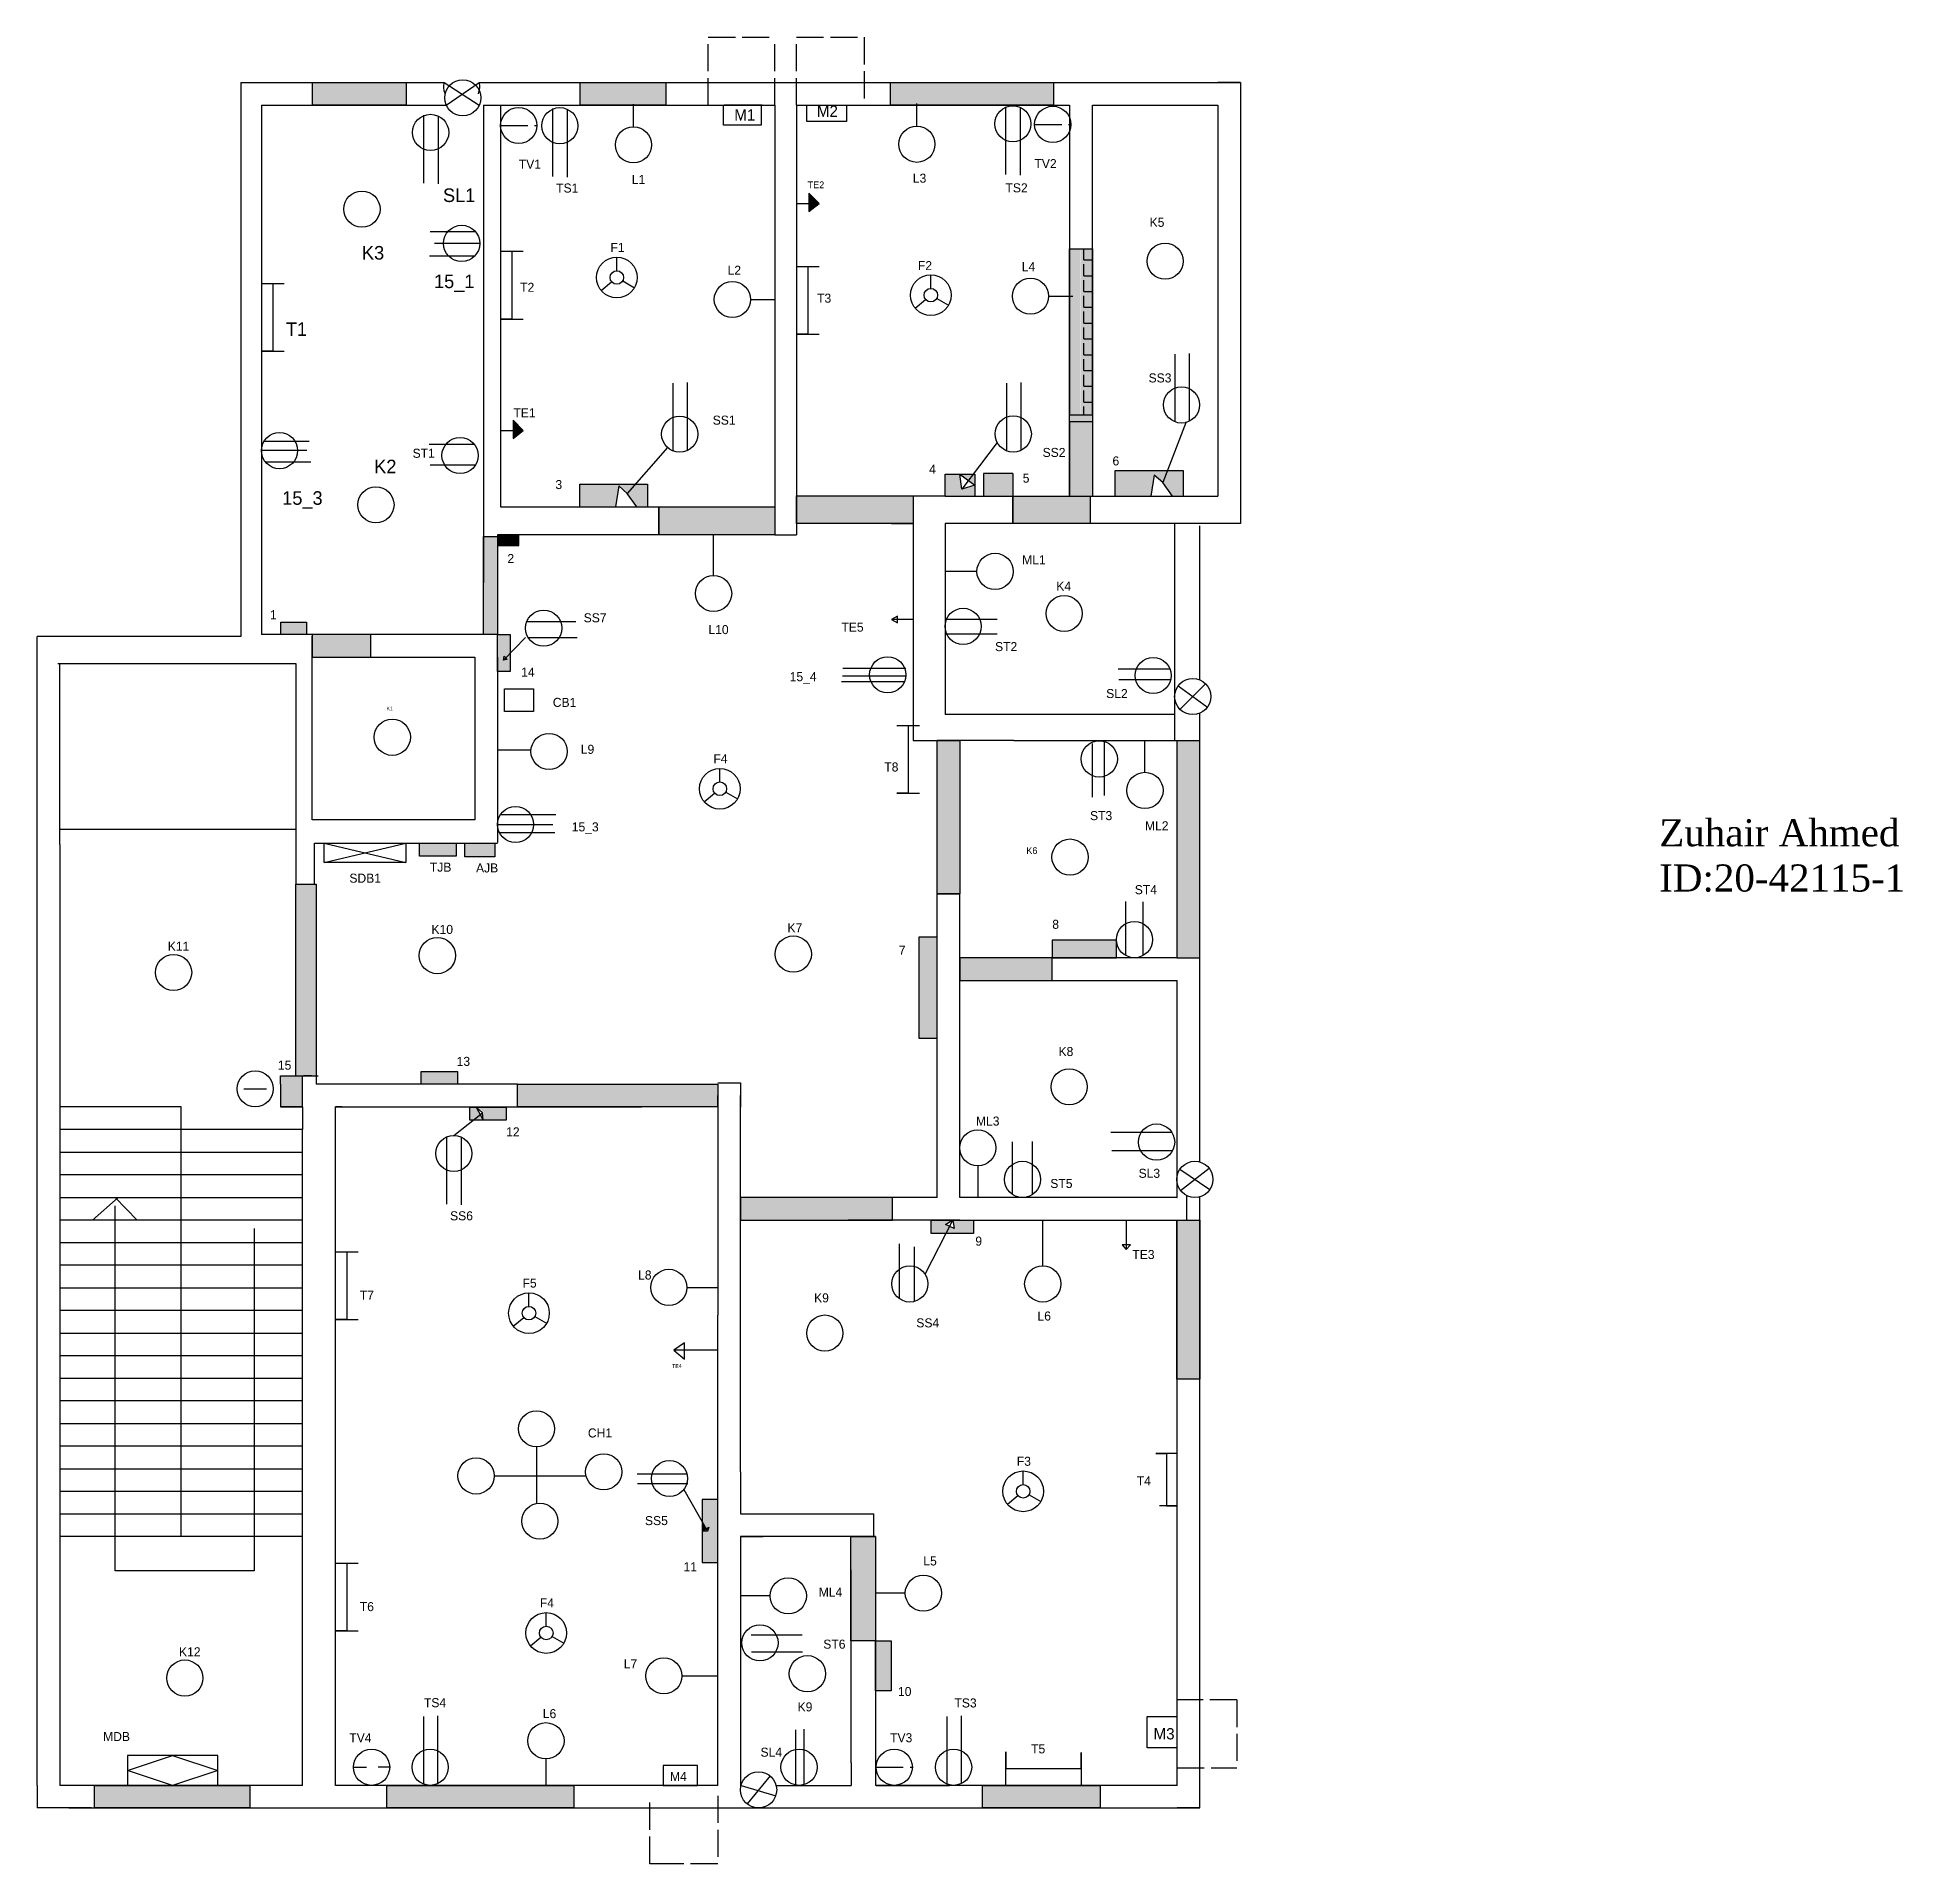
# Model space of a CAD drawing. Header units: inches. Extents: x 774 to 1598, y 3 to 811.
import ezdxf

# ---------------------------------------------------------------- set-up
doc = ezdxf.new("R2010")
doc.units = ezdxf.units.IN
doc.linetypes.add('ACAD_ISO02W100', pattern=[15, 12, -3])

msp = doc.modelspace()

# ---------------------------------------------------------------- hatches: boundary and pattern name
h = msp.add_hatch(color=256)
h.set_gradient(color1=(143, 241, 14), one_color=1, tint=1)
h.paths.add_polyline_path([(936.75, 790.92), (895.31, 790.92), (895.31, 780.92), (936.75, 780.92)])
h = msp.add_hatch(color=256)
h.set_gradient(color1=(143, 241, 14), one_color=1, tint=1)
h.paths.add_polyline_path([(1051.51, 790.92), (1013.63, 790.92), (1013.63, 780.92), (1051.51, 780.92)])
h = msp.add_hatch(color=256)
h.set_gradient(color1=(142, 233, 22), one_color=1, tint=1)
h.paths.add_polyline_path([(1223, 790.92), (1150.93, 790.92), (1150.93, 780.92), (1223, 780.92)])
h = msp.add_hatch(color=256)
h.set_gradient(color1=(248, 253, 247), color2=(55, 147, 37), one_color=1, tint=0.36)
h.paths.add_polyline_path([(1114.83, 741.98), (1114.83, 733.92), (1119.32, 737.48)])
h = msp.add_hatch(color=256)
h.set_gradient(color1=(142, 233, 22), one_color=1, tint=1)
h.paths.add_polyline_path([(1235.01, 717.42), (1230.01, 717.42), (1230.01, 643.92), (1235.01, 643.92)])
h.paths.add_polyline_path([(1240.27, 717.42), (1235.14, 717.42), (1235.14, 643.92), (1240.27, 643.92)])
h.paths.add_polyline_path([(1240.27, 643.92), (1230.01, 643.92), (1230.01, 640.92), (1240.27, 640.92)])
h = msp.add_hatch()
h.set_pattern_fill('ANGLE', color=256, style=0)
h.set_pattern_definition([(0, (0, 0), (0, 6.985), [5.08, -1.905]), (90, (0, 0), (-6.985, 4e-16), [5.08, -1.905])])
h.paths.add_polyline_path([(1240.27, 717.42), (1235.14, 717.42), (1235.14, 643.92), (1240.27, 643.92)])
h = msp.add_hatch(color=256)
h.set_gradient(color1=(248, 253, 247), color2=(55, 147, 37), one_color=1, tint=0.36)
h.paths.add_polyline_path([(983.99, 641.55), (983.99, 633.49), (988.49, 637.06)])
h = msp.add_hatch(color=256)
h.set_gradient(color1=(142, 233, 22), one_color=1, tint=1)
h.paths.add_polyline_path([(1240.27, 640.92), (1230.01, 640.92), (1230.01, 608.06), (1239.19, 608.06), (1240.27, 608.06)])
h = msp.add_hatch(color=256)
h.set_gradient(color1=(204, 204, 0), one_color=1, tint=1)
h.paths.add_polyline_path([(1267.56, 617.34), (1271.32, 614.04), (1273.33, 619.3), (1250.32, 619.3), (1250.32, 608.06), (1266.07, 608.06)])
h.paths.add_polyline_path([(1280.32, 619.3), (1273.33, 619.3), (1271.32, 614.04), (1275.58, 608.06), (1280.32, 608.06)])
h = msp.add_hatch(color=256)
h.set_gradient(color1=(204, 204, 0), one_color=1, tint=1)
h.paths.add_polyline_path([(1030.72, 612.54), (1034.48, 609.24), (1038.01, 613.27), (1013.49, 613.27), (1013.49, 603.27), (1029.24, 603.27)])
h.paths.add_polyline_path([(1043.49, 613.27), (1038.01, 613.27), (1034.48, 609.24), (1038.74, 603.27), (1043.49, 603.27)])
h = msp.add_hatch(color=256)
h.set_gradient(color1=(204, 204, 0), one_color=1, tint=1)
h.paths.add_polyline_path([(1181.59, 617.72), (1175.01, 617.72), (1175.01, 608.06), (1188.17, 608.06), (1188.17, 612.89), (1182.4, 611.09)])
h.paths.add_polyline_path([(1188.17, 617.72), (1187.43, 617.72), (1185.34, 614.97), (1188.17, 612.89)], flags=17)
h.paths.add_polyline_path([(1187.43, 617.72), (1181.59, 617.72), (1185.34, 614.97)], flags=17)
h.paths.add_polyline_path([(1205.01, 618.06), (1192.02, 618.06), (1192.02, 608.06), (1205.01, 608.06)])
h = msp.add_hatch(color=256)
h.set_gradient(color1=(142, 233, 22), one_color=1, tint=1)
h.paths.add_polyline_path([(1099.72, 603.27), (1048.49, 603.27), (1048.49, 590.92), (1099.72, 590.92)])
h = msp.add_hatch(color=256)
h.set_gradient(color1=(105, 219, 6), one_color=1, tint=1)
h.paths.add_polyline_path([(1161, 608.1), (1109.32, 608.1), (1109.32, 595.92), (1161, 595.92)])
h = msp.add_hatch(color=256)
h.set_gradient(color1=(142, 233, 22), one_color=1, tint=1)
h.paths.add_polyline_path([(1239.19, 608.06), (1205.01, 608.06), (1205.01, 595.92), (1239.19, 595.92)])
h = msp.add_hatch(color=256)
h.set_gradient(color1=(25, 233, 22), one_color=1, tint=1)
h.paths.add_polyline_path([(977.11, 590.14), (970.95, 590.14), (970.95, 546.82), (977.11, 546.82)])
h = msp.add_hatch(color=256)
h.set_gradient(color1=(25, 233, 22), one_color=1, tint=1)
h.paths.add_polyline_path([(986.63, 590.92), (977.11, 590.92), (977.11, 586.16), (986.63, 586.16)])
h = msp.add_hatch(color=256)
h.set_gradient(color1=(204, 204, 0), one_color=1, tint=1)
h.paths.add_polyline_path([(892.69, 552.33), (881.25, 552.33), (881.25, 546.82), (892.69, 546.82)])
h = msp.add_hatch(color=256)
h.set_gradient(color1=(142, 233, 22), one_color=1, tint=1)
h.paths.add_polyline_path([(921.15, 546.82), (895.11, 546.82), (895.11, 536.82), (921.15, 536.82)])
h = msp.add_hatch(color=256)
h.set_gradient(color1=(204, 204, 0), one_color=1, tint=1)
h.paths.add_polyline_path([(982.74, 546.82), (977.11, 546.82), (977.11, 530.51), (982.74, 530.51), (982.74, 538.46), (980.8, 536.44), (981.41, 535.83), (979.85, 535.46), (980.03, 537.21), (980.8, 536.44), (982.74, 538.46)])
h = msp.add_hatch(color=256)
h.set_gradient(color1=(105, 219, 6), one_color=1, tint=1)
h.paths.add_polyline_path([(1181.5, 499.9), (1171.5, 499.9), (1171.5, 432.22), (1181.5, 432.22)])
h = msp.add_hatch(color=256)
h.set_gradient(color1=(25, 233, 22), one_color=1, tint=1)
h.paths.add_polyline_path([(1287.64, 499.84), (1277.5, 499.84), (1277.5, 403.9), (1287.64, 403.9)])
h = msp.add_hatch(color=256)
h.set_gradient(color1=(246, 254, 248), color2=(18, 165, 55), one_color=1, tint=0.36)
h.paths.add_polyline_path([(958.78, 454.57), (942.68, 454.57), (942.68, 448.86), (958.78, 448.86)])
h = msp.add_hatch(color=256)
h.set_gradient(color1=(0, 166, 179), color2=(0, 171, 184), one_color=1, tint=0.36)
h.paths.add_polyline_path([(975.95, 454.57), (962.71, 454.57), (962.71, 448.5), (975.95, 448.5)])
h = msp.add_hatch(color=256)
h.set_gradient(color1=(25, 233, 22), one_color=1, tint=1)
h.paths.add_polyline_path([(896.97, 436.49), (887.9, 436.49), (887.9, 351.65), (894.93, 351.65), (896.97, 351.65)])
h = msp.add_hatch(color=256)
h.set_gradient(color1=(204, 204, 0), one_color=1, tint=1)
h.paths.add_polyline_path([(1171.5, 413.06), (1163.45, 413.06), (1163.45, 368.36), (1171.5, 368.36)])
h = msp.add_hatch(color=256)
h.set_gradient(color1=(204, 204, 0), one_color=1, tint=1)
h.paths.add_polyline_path([(1250.77, 411.7), (1222.44, 411.7), (1222.44, 403.9), (1250.77, 403.9)])
h = msp.add_hatch(color=256)
h.set_gradient(color1=(25, 233, 22), one_color=1, tint=1)
h.paths.add_polyline_path([(1222.44, 403.9), (1181.5, 403.9), (1181.5, 393.9), (1222.44, 393.9)])
h = msp.add_hatch(color=256)
h.set_gradient(color1=(204, 204, 0), one_color=1, tint=1)
h.paths.add_polyline_path([(890.85, 347.92), (890.85, 351.65), (887.9, 351.65), (881.18, 351.65), (881.18, 347.92), (881.18, 337.92), (890.85, 337.92)])
h = msp.add_hatch(color=256)
h.set_gradient(color1=(204, 204, 0), one_color=1, tint=1)
h.paths.add_polyline_path([(959.46, 353.64), (943.36, 353.64), (943.36, 347.92), (959.46, 347.92)])
h = msp.add_hatch(color=256)
h.set_gradient(color1=(25, 233, 22), one_color=1, tint=1)
h.paths.add_polyline_path([(1074.51, 347.92), (985.92, 347.92), (985.92, 337.92), (1074.51, 337.92)])
h = msp.add_hatch(color=256)
h.set_gradient(color1=(25, 233, 22), one_color=1, tint=1)
h.paths.add_polyline_path([(980.95, 337.84), (967.66, 337.84), (970.54, 335.36), (970.73, 332.12), (980.95, 332.12)])
h.paths.add_polyline_path([(967.66, 337.84), (964.86, 337.84), (964.86, 332.12), (966.42, 332.12), (969.45, 334.51)])
h.paths.add_polyline_path([(969.45, 334.51), (966.42, 332.12), (970.73, 332.12)])
h = msp.add_hatch(color=256)
h.set_gradient(color1=(25, 233, 22), one_color=1, tint=1)
h.paths.add_polyline_path([(1151.82, 297.9), (1084.51, 297.9), (1084.51, 287.83), (1151.82, 287.83)])
h = msp.add_hatch(color=256)
h.set_gradient(color1=(204, 204, 0), one_color=1, tint=1)
h.paths.add_polyline_path([(1187.56, 287.9), (1178.42, 287.9), (1179.07, 284.12), (1177, 285.12), (1175.38, 281.95), (1187.56, 281.95)])
h.paths.add_polyline_path([(1177, 285.12), (1175.23, 285.97), (1178.24, 287.9), (1168.91, 287.9), (1168.91, 281.95), (1175.38, 281.95)])
h = msp.add_hatch(color=256)
h.set_gradient(color1=(25, 233, 22), one_color=1, tint=1)
h.paths.add_polyline_path([(1287.64, 287.9), (1277.64, 287.9), (1277.64, 217.51), (1287.64, 217.51)])
h = msp.add_hatch(color=256)
h.set_gradient(color1=(204, 204, 0), one_color=1, tint=1)
h.paths.add_polyline_path([(1074.51, 164.28), (1067.67, 164.28), (1067.67, 154.52), (1069.44, 151.4), (1070.59, 152.05), (1070.01, 150.39), (1067.67, 150.39), (1067.67, 148.99), (1067.67, 136.5), (1074.51, 136.5)])
h = msp.add_hatch(color=256)
h.set_gradient(color1=(204, 204, 0), one_color=1, tint=1)
h.paths.add_polyline_path([(1067.67, 154.52), (1067.67, 150.39), (1069.44, 151.4)])
h = msp.add_hatch(color=256)
h.set_gradient(color1=(25, 233, 22), one_color=1, tint=1)
h.paths.add_polyline_path([(1144.29, 147.92), (1133.41, 147.92), (1133.41, 101.78), (1144.29, 101.78)])
h = msp.add_hatch(color=256)
h.set_gradient(color1=(204, 204, 0), one_color=1, tint=1)
h.paths.add_polyline_path([(1151.19, 101.78), (1144.29, 101.78), (1144.29, 79.75), (1151.19, 79.75)])
h = msp.add_hatch(color=256)
h.set_gradient(color1=(25, 233, 22), one_color=1, tint=1)
h.paths.add_polyline_path([(867.61, 37.92), (798.99, 37.92), (798.99, 27.92), (867.61, 27.92)])
h = msp.add_hatch(color=256)
h.set_gradient(color1=(25, 233, 22), one_color=1, tint=1)
h.paths.add_polyline_path([(1010.88, 37.92), (928.12, 37.92), (928.12, 27.92), (1010.88, 27.92)])
h = msp.add_hatch(color=256)
h.set_gradient(color1=(25, 233, 22), one_color=1, tint=1)
h.paths.add_polyline_path([(1243.56, 37.92), (1191.57, 37.92), (1191.57, 27.92), (1243.56, 27.92)])

# ---------------------------------------------------------------- linework, layer by layer
at = {"linetype": 'ACAD_ISO02W100'}
for p, q in [((1070.3, 780.92), (1070.3, 810.92)), ((1070.3, 810.92), (1099.72, 810.92)), ((1099.72, 780.92), (1099.72, 810.92)), ((1109.32, 780.92), (1109.32, 810.92)), ((1109.32, 810.92), (1139.32, 810.92)), ((1139.32, 810.92), (1139.32, 780.92)), ((1037.23, 771.34), (1037.23, 781.34)), ((1162.57, 771.63), (1162.57, 781.63)), ((978.49, 771.92), (994.49, 771.92)), ((1214.63, 772.42), (1230.63, 772.42)), ((1088.97, 694.98), (1099.72, 694.98)), ((1220.79, 696.42), (1231.54, 696.42)), ((1282.01, 287.9), (1282.01, 298.69)), ((1067.67, 151.99), (1067.67, 148.99)), ((1067.67, 150.39), (1069.44, 151.4)), ((1070.01, 150.39), (1067.67, 150.39)), ((1069.44, 151.4), (1070.59, 152.05)), ((1069.44, 151.4), (1070.01, 150.39)), ((1070.59, 152.05), (1070.01, 150.39)), ((1304.11, 75.73), (1277.64, 75.72)), ((1304.11, 75.73), (1304.11, 45.72)), ((1144.57, 45.92), (1160.57, 45.92)), ((1277.64, 45.72), (1304.11, 45.72)), ((1044.51, 3.28), (1044.51, 33.28)), ((1074.51, 33.28), (1074.51, 3.28)), ((1074.51, 3.28), (1054.51, 3.28))]:
    msp.add_line(p, q, dxfattribs=at)
for p, q in [((863.64, 790.92), (953.54, 790.92)), ((863.64, 790.92), (863.64, 545.92)), ((863.64, 790.92), (873.64, 790.92)), ((863.64, 790.92), (863.64, 780.92)), ((863.64, 790.92), (863.64, 780.92)), ((953.54, 790.92), (969.08, 780.92)), ((954.46, 780.92), (969.03, 790.92)), ((969.03, 790.92), (1305.64, 790.92)), ((1305.64, 790.92), (1295.64, 790.92)), ((936.75, 780.92), (954.46, 780.92)), ((944.35, 776.44), (944.35, 746.44)), ((950.82, 776.17), (950.82, 746.17)), ((1001.5, 779.38), (1001.5, 749.38)), ((1007.98, 779.12), (1007.98, 749.12)), ((1201.82, 780.21), (1201.82, 750.21)), ((1208.3, 779.94), (1208.3, 749.94)), ((1240.27, 780.92), (1295.64, 780.92)), ((1295.64, 780.92), (1295.64, 634.91)), ((1109.32, 737.48), (1114.83, 737.48)), ((1119.32, 737.48), (1114.83, 741.98)), ((1114.83, 741.98), (1114.83, 733.92)), ((1114.83, 733.92), (1119.32, 737.48)), ((967.39, 724.96), (947.39, 724.96)), ((969.28, 719.79), (949.28, 719.79)), ((967.05, 714.08), (947.05, 714.08)), ((978.49, 716.28), (988.49, 716.28)), ((983.49, 716.28), (983.49, 686.28)), ((1029.89, 707.69), (1029.89, 713.69)), ((1109.32, 709.63), (1119.32, 709.63)), ((1114.32, 709.63), (1114.32, 679.63)), ((872.75, 702.1), (882.75, 702.1)), ((877.75, 702.1), (877.75, 672.1)), ((1022.93, 698.98), (1027.57, 702.78)), ((1032.49, 703.19), (1037.68, 700.19)), ((1168.75, 699.9), (1168.75, 705.9)), ((1161.79, 691.19), (1166.43, 695)), ((1171.35, 695.4), (1176.54, 692.4)), ((983.49, 686.28), (978.49, 686.28)), ((978.49, 686.28), (988.49, 686.28)), ((1114.32, 679.63), (1109.32, 679.63)), ((1109.32, 679.63), (1119.32, 679.63)), ((877.75, 672.1), (872.75, 672.1)), ((872.75, 672.1), (882.75, 672.1)), ((1276.74, 640.86), (1276.74, 670.86)), ((1283.05, 641.14), (1283.05, 671.14)), ((1054.85, 627.94), (1054.85, 657.94)), ((1061.16, 628.22), (1061.16, 658.22)), ((1202.35, 628.02), (1202.35, 658.02)), ((1208.67, 628.29), (1208.67, 658.29)), ((978.49, 637.06), (983.99, 637.06)), ((988.49, 637.06), (983.99, 641.55)), ((983.99, 641.55), (983.99, 633.49)), ((983.99, 633.49), (988.49, 637.06)), ((1240.27, 640.92), (1240.27, 608.06)), ((1281.6, 640.92), (1271.32, 614.04)), ((892.75, 628.13), (872.75, 628.13)), ((893.84, 632.15), (873.84, 632.15)), ((966.97, 630.81), (946.97, 630.81)), ((1052.28, 629.53), (1034.48, 609.24)), ((1198.11, 631.77), (1182.4, 611.09)), ((1295.64, 634.91), (1295.64, 613.96)), ((894.54, 623.09), (874.54, 623.09)), ((967.41, 621.65), (947.41, 621.65)), ((1250.32, 608.06), (1250.32, 619.3)), ((1250.32, 619.3), (1280.32, 619.3)), ((1280.32, 619.3), (1280.32, 608.06)), ((1013.49, 603.27), (1013.49, 613.27)), ((1013.49, 613.27), (1043.49, 613.27)), ((1030.72, 612.54), (1029.24, 603.27)), ((1034.48, 609.24), (1030.72, 612.54)), ((1043.49, 613.27), (1043.49, 603.27)), ((1175.01, 608.06), (1175.01, 617.72)), ((1175.01, 617.72), (1188.17, 617.72)), ((1182.4, 611.09), (1181.59, 617.72)), ((1181.59, 617.72), (1188.17, 612.89)), ((1188.17, 612.89), (1182.4, 611.09)), ((1188.17, 617.72), (1188.17, 608.06)), ((1205.01, 618.06), (1192.02, 618.06)), ((1192.02, 618.06), (1192.02, 608.06)), ((1205.01, 618.06), (1205.01, 608.06)), ((1267.56, 617.34), (1266.07, 608.06)), ((1271.32, 614.04), (1267.56, 617.34)), ((1275.58, 608.06), (1271.32, 614.04)), ((978.49, 603.27), (1048.49, 603.27)), ((1029.24, 603.27), (1038.74, 603.27)), ((1038.74, 603.27), (1034.48, 609.24)), ((1048.49, 603.27), (1048.4, 590.92)), ((1175.01, 608.06), (1205.01, 608.06)), ((1190.76, 608.06), (1200.26, 608.06)), ((1205.01, 608.06), (1205.01, 595.92)), ((1266.07, 608.06), (1275.58, 608.06)), ((1205.01, 595.92), (1175.01, 595.92)), ((1287.64, 526.78), (1287.64, 594.92)), ((1072.68, 572.98), (1072.68, 590.92)), ((1189.13, 574.75), (1175.01, 574.75)), ((990.13, 552.64), (1011.81, 552.64)), ((1154, 554.88), (1151.35, 553.45)), ((1161, 553.45), (1151.35, 553.45)), ((1151.35, 553.45), (1154, 551.96)), ((1154, 551.96), (1154, 554.88)), ((1175.01, 553.66), (1198.09, 553.66)), ((773.64, 307.16), (773.64, 545.92)), ((787.64, 545.92), (773.64, 545.92)), ((863.64, 545.92), (787.64, 545.92)), ((863.64, 545.92), (863.64, 545.92)), ((895.11, 546.82), (872.75, 546.82)), ((977.11, 536.82), (977.11, 546.82)), ((989.54, 545.55), (979.85, 535.46)), ((990.66, 545.55), (1012.34, 545.55)), ((1175.01, 547.13), (1198.09, 547.13)), ((921.15, 536.82), (967.11, 536.82)), ((921.15, 536.82), (931.11, 536.82)), ((967.11, 536.82), (967.11, 526.82)), ((977.11, 536.82), (977.11, 454.82)), ((979.85, 535.46), (980.03, 537.21)), ((980.03, 537.21), (981.41, 535.83)), ((981.9, 537.59), (981.3, 536.96)), ((981.41, 535.83), (979.85, 535.46)), ((1129.7, 528.6), (1157.54, 528.6)), ((1129.82, 531.88), (1157.66, 531.88)), ((1251.55, 531.66), (1274.63, 531.66)), ((1129.19, 526.04), (1157.03, 526.04)), ((1251.87, 526.92), (1274.95, 526.92)), ((1278.09, 524.11), (1291.02, 514.69)), ((1278.9, 513.74), (1290.21, 525.06)), ((1287.64, 313.6), (1287.64, 512.02)), ((1153.75, 506.66), (1163.75, 506.66)), ((1158.75, 506.66), (1158.75, 476.66)), ((1276.55, 511.4), (1276.55, 499.9)), ((977.11, 495.82), (991.9, 495.82)), ((1205.5, 499.9), (1171.5, 499.9)), ((1181.5, 499.9), (1171.5, 499.9)), ((1181.5, 499.9), (1181.5, 499.9)), ((1240.05, 498.68), (1240.05, 474.87)), ((1245.4, 499.42), (1245.4, 475.61)), ((1263.43, 485.89), (1263.43, 499.9)), ((1075.43, 481.62), (1075.43, 487.62)), ((1068.48, 472.91), (1073.11, 476.72)), ((1078.03, 477.12), (1083.23, 474.12)), ((1158.75, 476.66), (1153.75, 476.66)), ((1153.75, 476.66), (1163.75, 476.66)), ((967.11, 464.82), (967.11, 464.82)), ((977.11, 462.82), (1001.65, 462.82)), ((978.42, 467.21), (1002.96, 467.21)), ((783.64, 453.92), (783.64, 37.92)), ((900.47, 454.57), (936.6, 446)), ((900.47, 446), (936.6, 454.57)), ((977.91, 459.33), (1002.45, 459.33)), ((1171.5, 393.9), (1171.5, 432.22)), ((1171.5, 432.22), (1181.5, 432.22)), ((1181.5, 393.9), (1181.5, 432.22)), ((1254.75, 428.78), (1254.75, 404.98)), ((1262.55, 428.65), (1262.55, 404.84)), ((1277.5, 403.9), (1277.64, 403.9)), ((1171.5, 343.07), (1171.5, 393.9)), ((1277.5, 393.9), (1277.64, 393.9)), ((881.18, 347.92), (881.18, 351.65)), ((881.18, 351.65), (887.9, 351.65)), ((881.18, 347.92), (881.18, 337.92)), ((881.18, 347.92), (881.18, 347.92)), ((887.9, 351.65), (897.9, 351.65)), ((887.9, 351.65), (894.93, 351.65)), ((890.85, 347.92), (890.85, 351.65)), ((894.93, 351.65), (891.41, 351.65)), ((1074.6, 348.57), (1084.6, 348.57)), ((1084.6, 348.57), (1084.51, 337.79)), ((864.99, 345.92), (874.99, 345.92)), ((1074.51, 337.92), (1074.51, 342.92)), ((1084.51, 302.51), (1084.51, 342.92)), ((1171.5, 297.9), (1171.5, 343.07)), ((783.64, 337.92), (783.64, 327.92)), ((837.24, 337.92), (783.64, 337.92)), ((837.24, 147.92), (837.24, 337.92)), ((890.85, 337.92), (881.18, 337.92)), ((881.18, 337.92), (890.85, 337.92)), ((890.85, 337.92), (890.85, 327.92)), ((908.51, 337.92), (905.45, 337.92)), ((908.51, 337.92), (905.45, 337.92)), ((957.8, 325.33), (970.54, 335.36)), ((970.54, 335.36), (967.66, 337.84)), ((967.66, 337.84), (970.73, 332.12)), ((970.73, 332.12), (970.54, 335.36)), ((1074.51, 337.92), (1074.51, 337.92)), ((890.85, 327.92), (783.64, 327.92)), ((783.64, 327.92), (783.64, 317.92)), ((890.85, 37.92), (890.85, 327.92)), ((954.59, 324.89), (954.59, 294.89)), ((961.07, 324.63), (961.07, 294.63)), ((1204.89, 299.21), (1204.89, 322.54)), ((1213.76, 299.27), (1213.76, 322.61)), ((1275.35, 326.63), (1248.33, 326.63)), ((783.64, 317.92), (783.64, 307.92)), ((1275.72, 318.51), (1248.71, 318.51)), ((773.64, 37.92), (773.64, 307.16)), ((890.85, 307.92), (783.64, 307.92)), ((1181.5, 297.9), (1181.5, 311.85)), ((1189.5, 311.85), (1189.5, 297.9)), ((1278.9, 310.42), (1292.09, 301.37)), ((1279.2, 300.96), (1291.79, 310.84)), ((783.64, 297.92), (890.85, 297.92)), ((809.33, 297.92), (798.04, 287.92)), ((808.1, 297.92), (817.85, 287.92)), ((1084.51, 263.33), (1084.51, 302.51)), ((1171.5, 297.9), (1132.14, 297.9)), ((1277.5, 297.9), (1277.64, 297.9)), ((1287.64, 27.92), (1287.64, 298.19)), ((808.1, 132.78), (808.1, 294.16)), ((890.85, 287.92), (783.64, 287.92)), ((869.58, 284.16), (869.58, 132.78)), ((1171.5, 287.9), (1132.14, 287.9)), ((1166.19, 263.97), (1178.42, 287.9)), ((1181.5, 287.9), (1171.5, 287.9)), ((1175.23, 285.97), (1178.24, 287.9)), ((1179.07, 284.12), (1175.23, 285.97)), ((1178.42, 287.9), (1179.07, 284.12)), ((1218.22, 267.64), (1218.22, 287.9)), ((1255.1, 287.9), (1255.1, 274.88)), ((1277.5, 287.9), (1277.64, 287.9)), ((1277.64, 149.3), (1277.64, 287.9)), ((783.64, 277.92), (890.85, 277.92)), ((905.45, 273.91), (915.45, 273.91)), ((910.45, 273.91), (910.45, 243.91)), ((1154.83, 253.12), (1154.83, 277.35)), ((1161.48, 251.9), (1161.48, 276.13)), ((1257.1, 276.99), (1253.38, 276.99)), ((1253.38, 276.99), (1255.1, 274.88)), ((1255.1, 274.88), (1257.1, 276.99)), ((890.85, 267.92), (783.64, 267.92)), ((783.64, 257.92), (890.85, 257.92)), ((991.03, 249.74), (991.03, 255.74)), ((1060.89, 258.13), (1074.51, 258.13)), ((1084.51, 176.54), (1084.51, 263.33)), ((890.85, 247.92), (783.64, 247.92)), ((910.45, 243.91), (905.45, 243.91)), ((905.45, 243.91), (915.45, 243.91)), ((984.07, 241.03), (988.71, 244.84)), ((993.63, 245.24), (998.83, 242.24)), ((1074.51, 37.92), (1074.51, 245.84)), ((783.64, 237.92), (890.85, 237.92)), ((1059.83, 233.57), (1055.14, 230.3)), ((1059.83, 226.43), (1059.83, 233.57)), ((890.85, 227.92), (783.64, 227.92)), ((1074.51, 230.3), (1055.14, 230.3)), ((1055.14, 230.3), (1059.83, 226.43)), ((783.64, 217.92), (890.85, 217.92)), ((890.85, 207.92), (783.64, 207.92)), ((783.64, 197.92), (890.85, 197.92)), ((1084.51, 181.47), (1084.51, 191.47)), ((890.85, 187.92), (783.64, 187.92)), ((994.39, 187.59), (994.39, 162.6)), ((1084.51, 176.54), (1084.51, 186.54)), ((1277.64, 184.65), (1268.26, 184.65)), ((1268.26, 184.65), (1272.95, 184.65)), ((1272.95, 184.65), (1272.95, 161.59)), ((783.64, 177.92), (890.85, 177.92)), ((975.64, 174.74), (1016.08, 174.74)), ((1038.91, 175.67), (1061.17, 175.67)), ((1209.58, 170.94), (1209.58, 176.94)), ((890.85, 167.92), (783.64, 167.92)), ((1039.09, 171.43), (1061.35, 171.43)), ((1059.56, 168.8), (1070.01, 150.39)), ((1202.62, 162.23), (1207.26, 166.04)), ((1212.18, 166.44), (1217.37, 163.44)), ((783.64, 157.92), (890.85, 157.92)), ((1084.57, 157.92), (1143.52, 157.92)), ((1143.52, 147.92), (1143.52, 157.92)), ((1277.64, 161.59), (1269.82, 161.59)), ((1272.95, 161.59), (1277.64, 161.59)), ((1277.64, 37.92), (1277.64, 149.3)), ((890.85, 147.92), (783.64, 147.92)), ((1084.57, 147.92), (1094.57, 147.92)), ((1084.57, 147.92), (1084.57, 147.92)), ((1084.57, 147.92), (1094.57, 147.92)), ((1084.57, 147.92), (1084.57, 147.92)), ((1287.64, 27.92), (1287.64, 148.19)), ((869.58, 132.78), (808.1, 132.78)), ((905.45, 136.19), (915.45, 136.19)), ((910.45, 136.19), (910.45, 106.19)), ((1133.5, 117.04), (1133.5, 133.3)), ((1144.29, 133.3), (1144.29, 37.92)), ((1097.71, 121.7), (1084.57, 121.7)), ((1157.43, 122.88), (1144.29, 122.88)), ((998.68, 108.29), (998.68, 114.29)), ((910.45, 106.19), (905.45, 106.19)), ((905.45, 106.19), (915.45, 106.19)), ((991.72, 99.58), (996.36, 103.39)), ((1001.28, 103.79), (1006.47, 100.79)), ((1089.23, 104.44), (1111.82, 104.44)), ((1111.82, 104.44), (1111.82, 104.44)), ((1089.43, 97.01), (1112.02, 97.01)), ((1058.66, 86.33), (1074.51, 86.33)), ((944.48, 38.44), (944.48, 68.44)), ((950.79, 38.71), (950.79, 68.71)), ((1175.97, 38.44), (1175.97, 68.44)), ((1182.28, 38.71), (1182.28, 68.71)), ((1264.45, 54.49), (1264.45, 68.36)), ((1264.45, 68.36), (1277.64, 68.36)), ((1287.64, 27.92), (1287.64, 68.87)), ((1109.04, 37.92), (1109.04, 62.44)), ((1112.71, 38.24), (1112.71, 62.76)), ((813.45, 44.56), (833.43, 51.2)), ((833.43, 51.2), (853.41, 44.56)), ((998.55, 49.66), (998.55, 37.92)), ((1201.87, 37.92), (1201.87, 52.75)), ((1201.87, 52.75), (1201.87, 45.33)), ((1235.23, 45.33), (1235.23, 52.47)), ((1235.23, 52.47), (1235.23, 37.92)), ((1277.64, 54.49), (1264.45, 54.49)), ((833.43, 37.92), (813.45, 44.56)), ((853.41, 44.56), (833.43, 37.92)), ((913.45, 45.92), (919.23, 45.92)), ((929.45, 45.92), (924.29, 45.92)), ((1097.66, 42.09), (1087.48, 29.75)), ((1133.5, 47.9), (1133.5, 37.92)), ((1133.5, 42.91), (1133.5, 37.92)), ((1201.87, 45.33), (1235.23, 45.33)), ((773.64, 37.92), (773.64, 27.92)), ((798.99, 37.92), (783.64, 37.92)), ((890.85, 37.92), (798.99, 37.92)), ((923.12, 37.92), (918.51, 37.92)), ((933.12, 37.92), (923.12, 37.92)), ((1074.51, 37.92), (933.12, 37.92)), ((1074.51, 37.92), (1064.51, 37.92)), ((1074.51, 37.92), (1067.49, 37.92)), ((1084.57, 37.92), (1084.51, 37.92)), ((1084.57, 37.92), (1084.83, 37.92)), ((1084.83, 37.92), (1100.13, 33.28)), ((1100.32, 37.92), (1133.5, 37.92)), ((1133.5, 37.92), (1133.5, 37.92)), ((1277.64, 37.92), (1144.29, 37.92)), ((1144.57, 37.92), (1177.02, 37.92)), ((783.64, 27.92), (773.64, 27.92)), ((797.64, 27.92), (783.64, 27.92)), ((787.64, 27.92), (1287.64, 27.92)), ((787.64, 27.92), (797.64, 27.92)), ((787.64, 27.92), (797.64, 27.92)), ((1287.64, 27.92), (1277.64, 27.92)), ((1287.64, 27.92), (1287.64, 27.92)), ((1054.51, 3.28), (1044.51, 3.28))]:
    msp.add_line(p, q)
at = {"linetype": 'Continuous'}
for p, q in [((1305.64, 790.92), (1305.64, 595.92)), ((872.75, 780.92), (936.75, 780.92)), ((872.75, 780.92), (872.75, 702.1)), ((970.95, 780.92), (970.95, 700.49)), ((970.95, 780.92), (1099.72, 780.92)), ((978.49, 780.92), (978.49, 701.57)), ((1099.72, 780.92), (1099.72, 590.92)), ((1109.32, 780.92), (1109.32, 590.92)), ((1109.32, 780.92), (1230.01, 780.92)), ((1230.01, 780.92), (1230.01, 643.92)), ((1240.27, 643.92), (1240.27, 780.92)), ((1240.27, 780.92), (1276.57, 780.92)), ((872.75, 702.1), (872.75, 568.82)), ((978.49, 701.57), (978.49, 603.27)), ((970.95, 700.49), (970.95, 569.66)), ((1230.01, 643.92), (1240.27, 643.92)), ((1266.29, 612.05), (1266.29, 612.05)), ((1295.64, 613.96), (1295.64, 608.06)), ((1175.01, 608.06), (1151.33, 608.06)), ((1205.01, 608.06), (1205.01, 595.92)), ((1205.01, 608.06), (1295.64, 608.06)), ((1151.33, 595.92), (1161, 595.92)), ((1161, 595.92), (1151.33, 595.92)), ((1161, 595.92), (1161, 565.79)), ((1175.01, 595.92), (1175.01, 511.4)), ((1305.64, 595.92), (1205.01, 595.92)), ((1276.55, 595.92), (1276.55, 511.4)), ((1048.4, 590.92), (978.49, 590.92)), ((1099.72, 590.92), (1109.32, 590.92)), ((872.75, 568.82), (872.75, 546.82)), ((1161, 565.79), (1161, 499.9)), ((895.11, 536.82), (895.11, 546.04)), ((782.7, 533.94), (887.9, 533.94)), ((783.64, 453.92), (783.64, 533.94)), ((887.9, 533.94), (887.9, 504.83)), ((887.9, 504.83), (887.9, 454.57)), ((1276.55, 511.4), (1175.01, 511.4)), ((1161, 499.9), (1176.5, 499.9)), ((887.9, 460.64), (783.64, 460.64)), ((887.9, 454.57), (887.9, 436.49)), ((896.2, 454.57), (977.11, 454.57)), ((896.2, 436.49), (896.2, 454.57)), ((887.9, 436.49), (896.2, 436.49)), ((890.85, 337.92), (890.85, 347.92)), ((985.92, 347.92), (896.97, 347.92)), ((905.45, 37.92), (905.45, 337.92)), ((905.45, 337.92), (1040.82, 337.92)), ((1074.51, 337.92), (1074.51, 245.84)), ((783.64, 317.92), (890.85, 317.92)), ((1181.5, 287.9), (1277.5, 287.9)), ((1084.51, 176.54), (1084.51, 157.92)), ((920.81, 37.92), (905.45, 37.92)), ((1159.94, 37.92), (1144.57, 37.92))]:
    msp.add_line(p, q, dxfattribs=at)
for points in [[(895.31, 790.92), (936.75, 790.92), (936.75, 780.92), (895.31, 780.92)], [(1013.63, 790.92), (1051.51, 790.92), (1051.51, 780.92), (1013.63, 780.92)], [(1150.93, 790.92), (1223, 790.92), (1223, 780.92), (1150.93, 780.92)], [(1077.12, 780.92), (1093.78, 780.92), (1093.78, 772.01), (1077.12, 772.01)], [(1077.42, 780.92), (1094.1, 780.92), (1094.1, 780.92), (1077.42, 780.92)], [(1113.87, 780.92), (1131.39, 780.92), (1131.39, 773.62), (1113.87, 773.62)], [(1230.01, 717.42), (1240.27, 717.42), (1240.27, 640.92), (1230.01, 640.92)], [(1230.01, 640.92), (1230.01, 640.92), (1230.01, 608.06), (1230.01, 608.06)], [(1048.49, 603.27), (1099.72, 603.27), (1099.72, 590.92), (1048.49, 590.92)], [(1109.32, 608.1), (1161, 608.1), (1161, 595.92), (1109.32, 595.92)], [(1205.01, 608.06), (1239.19, 608.06), (1239.19, 595.92), (1205.01, 595.92)], [(970.95, 590.14), (977.11, 590.14), (977.11, 546.82), (970.95, 546.82)], [(986.63, 590.92), (977.11, 590.92), (977.11, 586.16), (986.63, 586.16)], [(892.69, 546.82), (881.25, 546.82), (881.25, 552.33), (892.69, 552.33)], [(921.15, 546.82), (895.11, 546.82), (895.11, 536.82), (921.15, 536.82)], [(977.11, 546.82), (982.74, 546.82), (982.74, 530.51), (977.11, 530.51)], [(980.15, 522.81), (992.99, 522.81), (992.99, 512.8), (980.15, 512.8)], [(1181.5, 432.22), (1171.5, 432.22), (1171.5, 499.9), (1181.5, 499.9)], [(1277.5, 403.9), (1287.64, 403.9), (1287.64, 499.84), (1277.5, 499.84)], [(900.47, 454.57), (936.6, 454.57), (936.6, 446), (900.47, 446)], [(942.68, 454.57), (958.78, 454.57), (958.78, 448.86), (942.68, 448.86)], [(962.71, 454.57), (975.95, 454.57), (975.95, 448.5), (962.71, 448.5)], [(1171.5, 413.06), (1163.45, 413.06), (1163.45, 368.36), (1171.5, 368.36)], [(1222.44, 403.9), (1250.77, 403.9), (1250.77, 411.7), (1222.44, 411.7)], [(1222.44, 403.9), (1181.5, 403.9), (1181.5, 393.9), (1222.44, 393.9)], [(943.36, 353.64), (959.46, 353.64), (959.46, 347.92), (943.36, 347.92)], [(985.92, 347.92), (1074.51, 347.92), (1074.51, 337.92), (985.92, 337.92)], [(964.86, 337.84), (980.95, 337.84), (980.95, 332.12), (964.86, 332.12)], [(1151.82, 297.9), (1084.51, 297.9), (1084.51, 287.83), (1151.82, 287.83)], [(1168.91, 287.9), (1187.56, 287.9), (1187.56, 281.95), (1168.91, 281.95)], [(1277.5, 287.9), (1287.64, 287.9), (1287.64, 217.51), (1277.5, 217.51)], [(1074.51, 164.28), (1067.67, 164.28), (1067.67, 136.5), (1074.51, 136.5)], [(1144.29, 101.78), (1133.41, 101.78), (1133.41, 147.92), (1144.29, 147.92)], [(1144.29, 101.78), (1151.19, 101.78), (1151.19, 79.75), (1144.29, 79.75)], [(813.45, 37.92), (853.41, 37.92), (853.41, 51.2), (813.45, 51.2)], [(1050.36, 37.92), (1065.6, 37.92), (1065.6, 46.65), (1050.36, 46.65)], [(798.99, 37.92), (867.61, 37.92), (867.61, 27.92), (798.99, 27.92)], [(928.12, 37.92), (1010.88, 37.92), (1010.88, 27.92), (928.12, 27.92)], [(1191.57, 37.92), (1243.56, 37.92), (1243.56, 27.92), (1191.57, 27.92)]]:
    msp.add_lwpolyline(points, close=True)
for points in [[(977.11, 546.82), (921.15, 546.82)], [(921.15, 536.82), (967.11, 536.82), (967.11, 464.82), (895.11, 464.82), (895.11, 536.82)], [(1205.5, 499.9), (1277.5, 499.9), (1277.5, 403.9), (1205.5, 403.9)], [(887.9, 351.65), (887.9, 436.49), (896.97, 436.49), (896.97, 347.92)], [(1205.5, 393.9), (1277.5, 393.9), (1277.5, 297.9), (1181.5, 297.9), (1181.5, 393.9)], [(985.92, 337.92), (985.92, 347.92)], [(1074.51, 347.92), (1074.51, 337.92)], [(1144.29, 147.92), (1084.57, 147.92), (1084.57, 37.92)], [(1133.5, 47.9), (1133.5, 117.04)], [(1084.57, 27.92), (1144.57, 27.92)]]:
    msp.add_lwpolyline(points)
for centre, radius in [((961.77, 784.17), 8), ((947.55, 768.87), 8), ((986.49, 771.92), 8), ((1004.71, 771.82), 8), ((1205.02, 772.64), 8), ((1222.63, 772.42), 8), ((1037.23, 763.34), 8), ((1162.57, 763.63), 8), ((917.2, 734.95), 8), ((961.28, 719.79), 8), ((1272.33, 711.92), 8), ((1029.89, 704.69), 9), ((1029.89, 704.69), 3), ((1080.97, 694.98), 8), ((1168.75, 696.9), 9), ((1212.79, 696.42), 8), ((1168.75, 696.9), 3), ((1279.57, 648.34), 8), ((1057.68, 635.42), 8), ((1205.19, 635.5), 8), ((880.75, 628.13), 8), ((960.56, 625.97), 8), ((923.36, 604.18), 8), ((1197.13, 574.75), 8), ((1072.68, 564.98), 8), ((1227.69, 556.13), 8), ((997.54, 549.63), 8), ((1183.01, 550.44), 8), ((1149.66, 529.02), 8), ((1267.06, 528.71), 8), ((1284.55, 519.4), 8), ((930.61, 501.38), 8), ((999.9, 495.13), 8), ((1243.23, 491.79), 8), ((1075.43, 478.62), 9), ((1075.43, 478.62), 3), ((1263.43, 477.89), 8), ((985.11, 462.82), 8), ((1230.28, 448.41), 8), ((950.52, 404.84), 8), ((1107.93, 405.54), 8), ((1258.77, 411.9), 8), ((833.9, 397.38), 8), ((1229.94, 346.84), 8), ((869.99, 345.92), 8), ((1268.56, 322.4), 8), ((957.8, 317.33), 8), ((1189.5, 319.85), 8), ((1209.27, 305.9), 8), ((1285.5, 305.9), 8), ((1052.89, 258.13), 8), ((1159.46, 259.64), 8), ((1218.22, 259.64), 8), ((991.03, 246.74), 9), ((991.03, 246.74), 3), ((1121.86, 237.93), 8), ((994.39, 195.59), 8), ((967.64, 174.74), 8), ((1024.08, 176.56), 8), ((1053.17, 173.61), 8), ((1209.58, 167.94), 9), ((1209.58, 167.94), 3), ((995.86, 154.74), 8), ((1105.71, 121.7), 8), ((1165.43, 122.88), 8), ((998.68, 105.29), 9), ((998.68, 105.29), 3), ((1093.19, 100.92), 8), ((838.89, 85.39), 8), ((1050.66, 86.33), 8), ((1114.14, 87.3), 8), ((998.55, 57.66), 8), ((921.45, 45.92), 8), ((947.32, 45.92), 8), ((1110.46, 45.92), 8), ((1152.57, 45.92), 8), ((1178.8, 45.92), 8), ((1092.57, 35.92), 8)]:
    msp.add_circle(centre, radius)
for start, end in [(165.52249, 200.10198), (338.54676, 14.47751)]:
    msp.add_arc((961.28, 788.92), 8, start, end)

# ---------------------------------------------------------------- texts
at = {"linetype": 'ACAD_ISO02W100'}
for s, p in [('M1', (1081.85, 774.12)), ('M2', (1118.34, 775.74))]:
    msp.add_text(s, height=5, dxfattribs=at).set_placement(p)
at = {"attachment_point": 1}
for s, insert, char_height, width in [('TV1', (986.55, 756.82), 4, 1.2712), ('L3', (1160.78, 750.62), 4, 1.2712), ('TV2', (1214.55, 757.07), 4, 1.2712), ('SL1', (953.02, 744.08), 6, 13), ('TS1', (1003.07, 746.27), 4, 1.2712), ('L1', (1036.52, 750.04), 4, 1.2712), ('TE2', (1114.24, 747.18), 3, 16.225), ('TS2', (1201.75, 746.35), 4, 1.2712), ('K5', (1265.49, 731.11), 4, 12.1889), ('K3', (917.2, 718.63), 6, 6), ('F1', (1027.06, 719.99), 4, 1.2712), ('L2', (1078.86, 709.92), 4, 1.2712), ('F2', (1163.03, 711.95), 4, 1.2712), ('L4', (1208.96, 711.5), 4, 1.2712), ('15_1', (949.07, 706), 6, 7.0791), ('T2', (987.15, 702.37), 4, 1.2712), ('T3', (1118.45, 697.56), 4, 1.2712), ('T1', (883.55, 684.87), 6, 1.2712), ('SS3', (1265.02, 662.3), 4, 1.2712), ('TE1 ', (984.16, 646.86), 4, 1.2712), ('SS1', (1072.29, 643.62), 4, 1.2712), ('ST1', (939.58, 628.99), 4, 1.2712), ('SS2', (1218.16, 629.34), 4, 1.2712), ('K2', (922.61, 624.12), 6, 21.2139), ('4', (1168.01, 621.98), 4, 1.2712), ('6', (1249.06, 625.61), 4, 1.2712), ('3', (1002.74, 615.14), 4, 1.2712), ('5', (1209.37, 618.02), 4, 1.2712), ('15_3', (881.95, 610.19), 6, 1.2712), ('2', (981.5, 582.44), 4, 5.114), ('ML1', (1209.1, 581.86), 4, 5.6697), ('K4', (1224.22, 570.22), 4, 5.6697), ('  {\\H2.381x;1}', (875.23, 557.61), 1.6798, 11.737), ('SS7', (1015.23, 556.22), 4, 5.4121), ('L10', (1070.4, 551), 4, 5.114), ('TE5', (1129.19, 552.09), 4, 21.2059), ('ST2', (1197.13, 543.49), 4, 5.6697), ('14', (987.6, 532.19), 4, 5.4121), ('15_4', (1106.33, 530.19), 4, 15.9638), ('SL2', (1246.27, 522.73), 4, 5.6697), ('K1', (928.02, 514.96), 1.68, 1.2712), ('CB1', (1001.58, 518.82), 4, 5.4121), ('L9', (1013.96, 498.07), 4, 5.4121), ('F4', (1072.6, 493.92), 4, 5.114), ('T8', (1148.18, 490.25), 4, 5.114), ('15_3', (1009.97, 463.77), 4, 5.4121), ('ST3', (1239.14, 468.75), 4, 5.6697), ('ML2', (1263.43, 464.25), 4, 5.6697), ('{\\fTimes New Roman|b0|i0|c0|p18;     Zuhair Ahmed\\P     ID:20-42115-1}', (1468.18, 465.17), 12, 316.4769), ('TJB', (947.23, 445.96), 4, 5.6697), ('AJB', (967.64, 445.61), 4, 5.6697), (' {\\H1.786x;K6}', (1210.33, 452.77), 1.6798, 14.3617), ('SDB1 ', (911.63, 441.08), 4, 5.6697), ('ST4', (1258.92, 436), 4, 5.6697), ('8', (1222.44, 420.69), 4, 5.114), ('K10', (947.94, 418.43), 4, 5.6697), ('K7', (1105.35, 419.13), 4, 5.6697), ('K11', (831.32, 410.97), 4, 1.2712), ('7', (1154.56, 409.2), 4, 5.114), ('K8', (1225.21, 364.42), 4, 5.6697), ('15', (880.02, 358.39), 4, 1.2712), ('13', (959.06, 360.07), 4, 5.6697), ('ML3', (1188.68, 333.67), 4, 5.6697), ('12', (980.95, 328.9), 4, 5.6697), ('ST5', (1221.57, 306.07), 4, 5.6697), ('SL3', (1260.6, 310.58), 4, 5.6697), ('SS6', (956.16, 291.78), 4, 1.2712), ('9', (1188.42, 280.59), 4, 5.6697), ('TE3', (1257.85, 274.67), 4, 5.6697), ('L8', (1039.3, 265.61), 4, 5.114), ('T7', (916.24, 256.68), 4, 1.2712), ('F5', (988.2, 262.04), 4, 1.2712), ('K9', (1117.12, 255.51), 4, 5.6697), ('L6', (1215.89, 247.46), 4, 5.6697), ('SS4', (1162.33, 244.44), 4, 5.6697), ('TE4', (1054.32, 224.19), 1.68, 15.7079), ('CH1', (1017.1, 195.76), 4, 5.114), ('F3', (1206.75, 183.24), 4, 1.2712), ('T4', (1259.8, 174.57), 4, 5.6697), ('SS5', (1042.34, 157.01), 4, 5.114), ('11', (1059.38, 136.57), 4, 5.114), ('L5', (1165.43, 139.16), 4, 5.114), ('ML4', (1119.18, 125.4), 4, 5.114), ('T6', (916.24, 118.96), 4, 1.2712), ('F4', (995.85, 120.59), 4, 5.114), ('K12', (836.31, 98.98), 4, 1.2712), ('ST6', (1121.19, 102.36), 4, 5.114), ('L7', (1032.94, 93.67), 4, 5.114), ('TS4', (944.59, 76.48), 4, 5.114), ('K9', (1109.82, 74.63), 4, 5.114), ('10', (1154.22, 81.43), 4, 5.114), ('TS3', (1179.18, 76.37), 4, 5.114), ('L6', (997.16, 71.64), 4, 5.114), ('MDB', (802.73, 61.5), 4, 1.2712), ('TV4', (911.61, 60.98), 4, 5.114), ('TV3', (1150.73, 60.98), 4, 5.114), ('SL4', (1093.43, 54.59), 4, 5.114), ('T5', (1213.08, 56.06), 4, 5.114), ('M4', (1053.4, 43.85), 4, 11.114)]:
    msp.add_mtext(s, dxfattribs=dict(at, insert=insert, char_height=char_height, width=width))
at = {"insert": (1267.23, 63.23), "char_height": 5, "attachment_point": 1}
msp.add_mtext('M3', dxfattribs=at)

doc.saveas('drawing.dxf')
